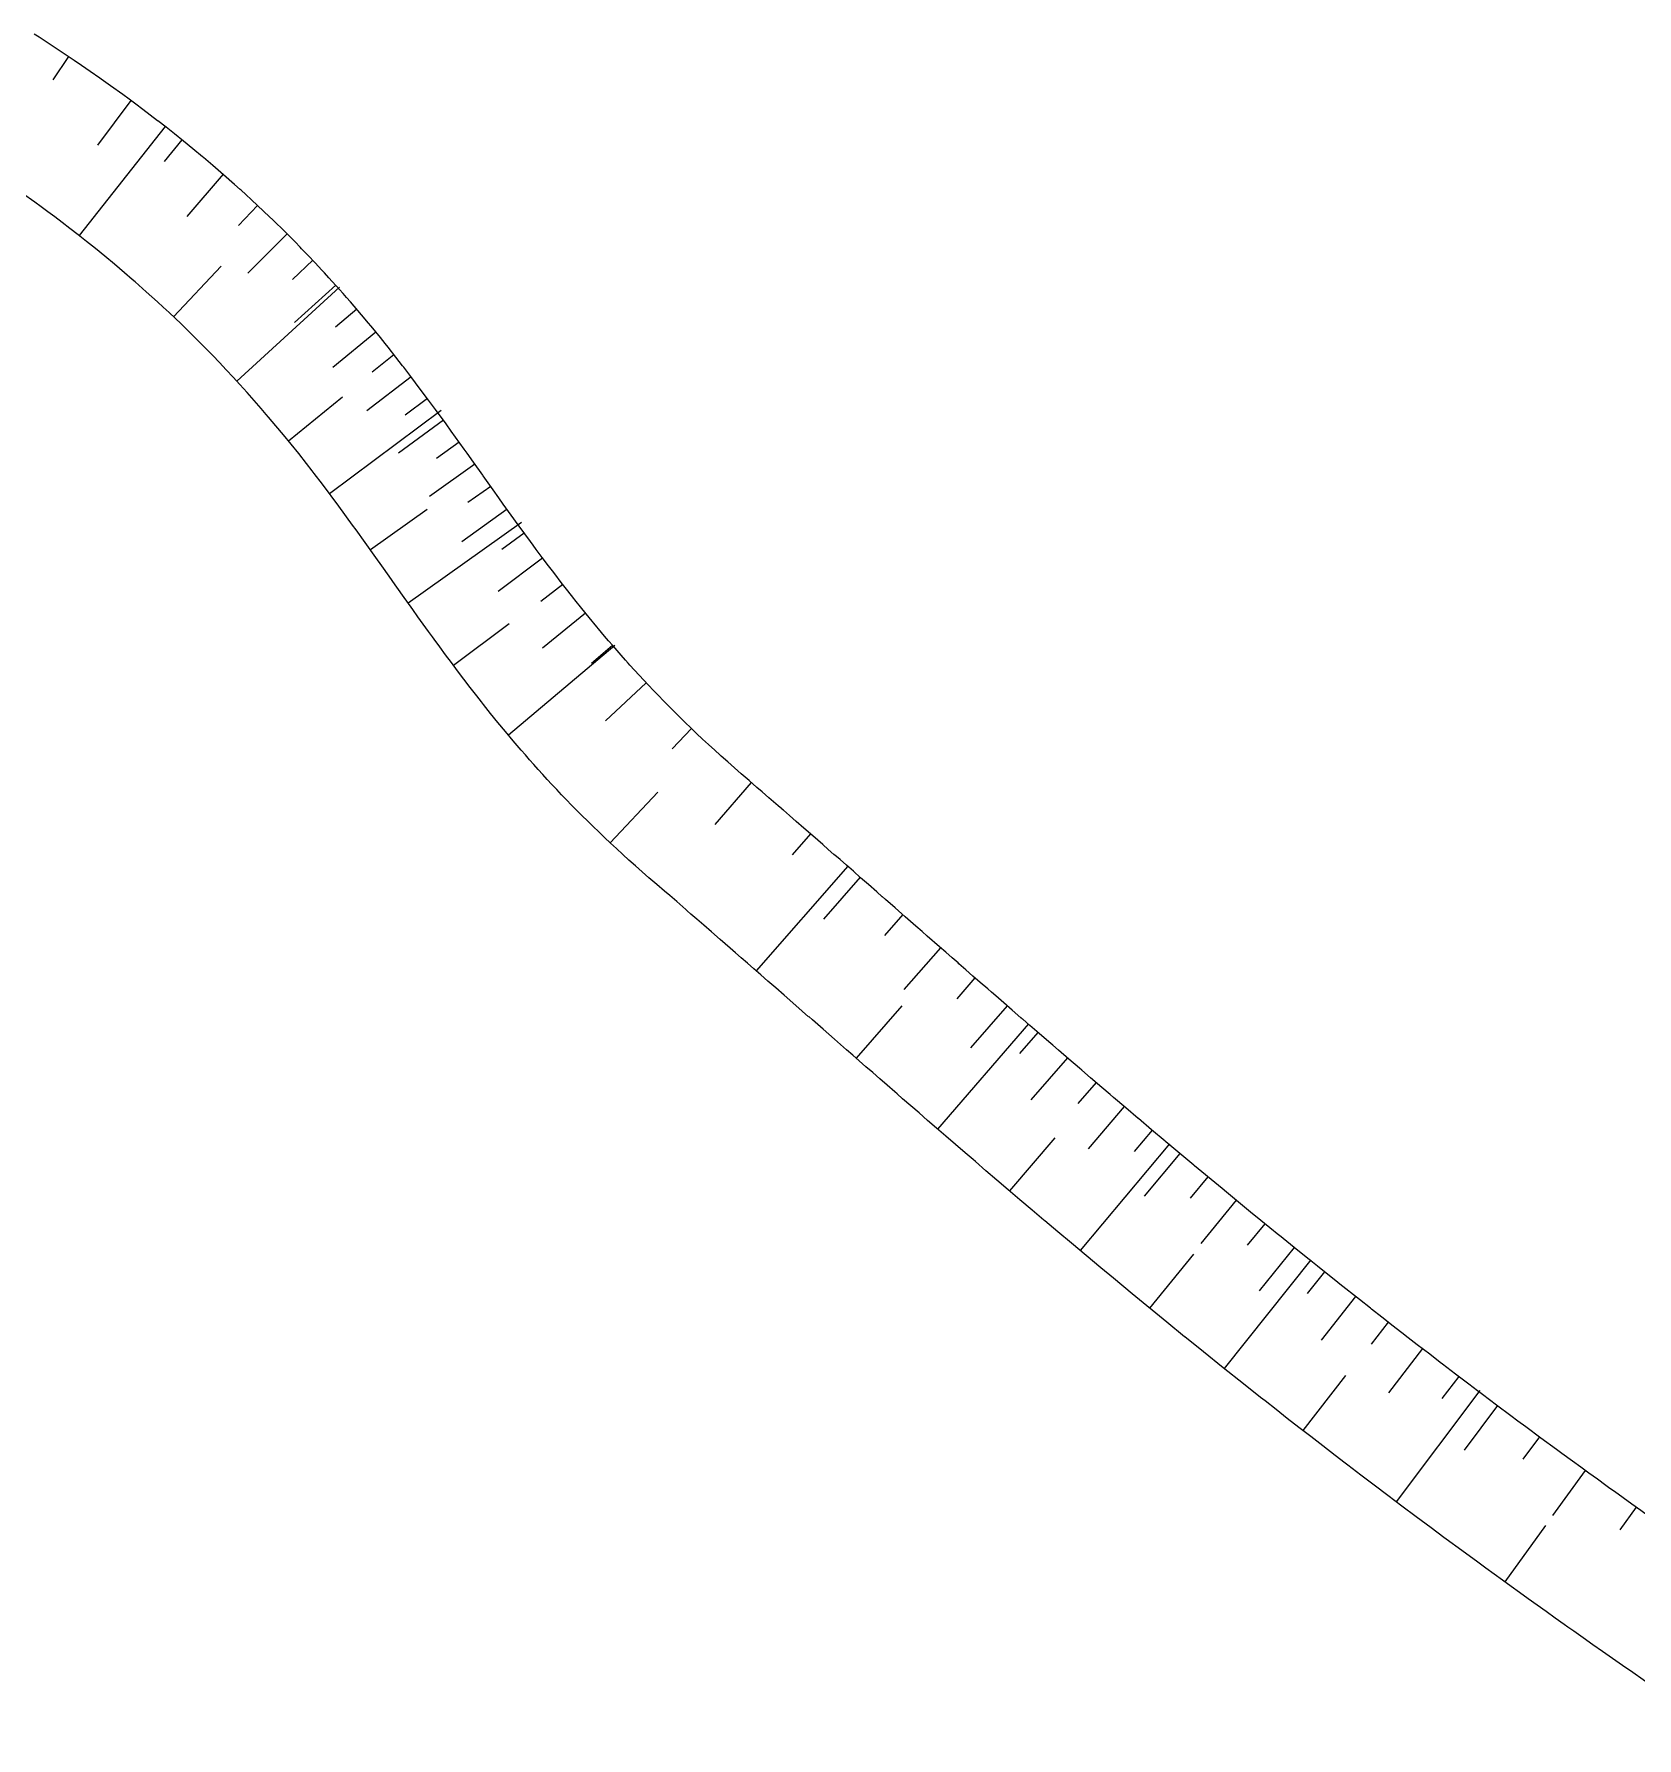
# Model space of a CAD drawing. Header units: millimetres. Extents: x 501029 to 503193, y 1805862 to 1807132.
# Drawn here: x 501865.52 to 501877.04, y 1806729.03 to 1806741.28 of the extents above; entities that cross this region are included whole.
import ezdxf

# ---------------------------------------------------------------- set-up
doc = ezdxf.new("R2010")
doc.units = ezdxf.units.MM
doc.header["$LTSCALE"] = 12
doc.header["$MEASUREMENT"] = 0
doc.layers.add('3', color=7, linetype='CONTINUOUS')

msp = doc.modelspace()

# ---------------------------------------------------------------- linework, layer by layer
at = {"layer": '3', "linetype": 'Continuous'}
for p, q in [((501865.7669999997, 1806741.117, 6.451999999999999), (501865.6549999998, 1806740.951, 6.451999999999999)), ((501866.2139999999, 1806740.802, 6.690999999999999), (501865.9759999998, 1806740.48, 6.690999999999999)), ((501866.4619999999, 1806740.615, 6.887), (501865.8429999999, 1806739.83, 6.887)), ((501866.5799999999, 1806740.52, 7.072), (501866.4549999998, 1806740.363, 7.072)), ((501866.8779999998, 1806740.271, 7.528999999999999), (501866.6159999999, 1806739.968, 7.528999999999999)), ((501867.1249999997, 1806740.047, 8.028), (501866.988, 1806739.902, 8.028)), ((501867.3369999998, 1806739.843, 8.551), (501867.0549999999, 1806739.559, 8.551)), ((501867.5219999999, 1806739.653, 9.089), (501867.3769999999, 1806739.515, 9.089)), ((501866.8639999998, 1806739.611, 8.041), (501866.5209999999, 1806739.247, 8.041)), ((501867.714, 1806739.46, 9.33), (501866.9769999999, 1806738.784, 9.33)), ((501867.687, 1806739.473, 9.637), (501867.3909999998, 1806739.204999999, 9.637)), ((501867.8379999998, 1806739.301, 10.192), (501867.6859999998, 1806739.171, 10.192)), ((501867.9759999998, 1806739.135, 10.751), (501867.6669999999, 1806738.882, 10.751)), ((501868.0419999999, 1806739.054, 11.033), (501868.0079999999, 1806739.097, 10.883)), ((501868.1059999999, 1806738.973, 11.314), (501867.9489999998, 1806738.849, 11.314)), ((501868.2289999998, 1806738.815, 11.88), (501867.9119999998, 1806738.571, 11.88)), ((501867.7349999999, 1806738.668999999, 10.748), (501867.3479999998, 1806738.353, 10.748)), ((501868.4439999999, 1806738.572, 12.103), (501867.6429999999, 1806737.973, 12.103)), ((501868.3469999999, 1806738.658, 12.447), (501868.1869999999, 1806738.538, 12.447)), ((501868.4609999999, 1806738.502, 13.015), (501868.1389999997, 1806738.265, 13.015)), ((501868.5739999998, 1806738.344999999, 13.583), (501868.4119999998, 1806738.228, 13.583)), ((501868.6869999999, 1806738.187, 14.151), (501868.3609999998, 1806737.955, 14.151)), ((501868.8009999998, 1806738.026, 14.717), (501868.6379999998, 1806737.911, 14.717)), ((501868.3439999998, 1806737.861, 13.573), (501867.937, 1806737.57, 13.573)), ((501868.9189999998, 1806737.862, 15.282), (501868.5939999998, 1806737.629, 15.282)), ((501869.0229999998, 1806737.767, 14.934), (501868.2079999999, 1806737.187999999, 14.934)), ((501869.0419999999, 1806737.691, 15.844), (501868.8799999999, 1806737.573, 15.844)), ((501869.1739999999, 1806737.512, 16.401), (501868.8539999999, 1806737.272, 16.401)), ((501869.3189999999, 1806737.322, 16.951), (501869.1609999999, 1806737.199, 16.951)), ((501869.4829999998, 1806737.115, 17.49), (501869.173, 1806736.863, 17.49)), ((501868.9349999998, 1806737.038, 16.397), (501868.5339999997, 1806736.738, 16.397)), ((501869.6939999999, 1806736.882, 17.718), (501868.9279999999, 1806736.239, 17.718)), ((501869.677, 1806736.884, 18.009), (501869.5249999999, 1806736.754, 18.009)), ((501869.9189999998, 1806736.615, 18.487), (501869.6269999999, 1806736.342, 18.487)), ((501870.244, 1806736.286, 18.863), (501870.1059999999, 1806736.141, 18.863)), ((501870.6739999998, 1806735.898, 18.977), (501870.4119999998, 1806735.595, 18.977)), ((501870.0019999998, 1806735.828, 18.855), (501869.6589999997, 1806735.465, 18.855)), ((501871.0989999999, 1806735.529, 18.782), (501870.9669999999, 1806735.378, 18.782)), ((501871.3679999998, 1806735.296, 18.458), (501870.71, 1806734.543, 18.458)), ((501871.4579999999, 1806735.216, 18.419), (501871.1939999999, 1806734.914, 18.419)), ((501871.7629999998, 1806734.948, 17.979), (501871.6319999998, 1806734.797, 17.979)), ((501872.0349999999, 1806734.71, 17.499), (501871.771, 1806734.409, 17.499)), ((501872.2819999999, 1806734.494, 16.998), (501872.1509999998, 1806734.343, 16.998)), ((501871.7559999998, 1806734.291999999, 17.322), (501871.4279999999, 1806733.915999999, 17.322)), ((501872.5139999997, 1806734.291999999, 16.482), (501872.2509999999, 1806733.99, 16.482)), ((501872.6669999999, 1806734.162, 16.021), (501872.0129999998, 1806733.406, 16.021)), ((501872.7339999999, 1806734.101, 15.958), (501872.6029999999, 1806733.95, 15.958)), ((501872.9459999998, 1806733.918, 15.427), (501872.6839999999, 1806733.615, 15.427)), ((501873.1519999998, 1806733.741, 14.892), (501873.0219999999, 1806733.589, 14.892)), ((501873.3549999997, 1806733.568, 14.355), (501873.0949999998, 1806733.263, 14.355)), ((501873.4569999999, 1806733.481, 14.08), (501873.4549999998, 1806733.482, 14.085)), ((501872.8549999998, 1806733.342, 14.699), (501872.5299999998, 1806732.960999999, 14.699)), ((501873.68, 1806733.299, 13.333), (501873.038, 1806732.532, 13.333)), ((501873.5549999999, 1806733.398, 13.815), (501873.4259999998, 1806733.245, 13.815)), ((501873.8559999999, 1806733.145, 13.005), (501873.6549999998, 1806733.313, 13.545)), ((501873.7549999999, 1806733.229, 13.275), (501873.4989999998, 1806732.923, 13.275)), ((501873.957, 1806733.062, 12.736), (501873.8289999999, 1806732.908, 12.736)), ((501874.1599999999, 1806732.893999999, 12.197), (501873.906, 1806732.584, 12.197)), ((501872.7839999997, 1806732.745999999, 14.021), (501872.7769999998, 1806732.752, 14.04)), ((501874.366, 1806732.725, 11.659), (501874.2389999998, 1806732.57, 11.659)), ((501874.5759999998, 1806732.554, 11.124), (501874.3249999999, 1806732.243, 11.124)), ((501873.8539999998, 1806732.505, 11.998), (501873.5369999998, 1806732.118, 11.998)), ((501874.6969999999, 1806732.466, 10.637), (501874.0739999998, 1806731.683, 10.637)), ((501874.7939999998, 1806732.379, 10.592), (501874.6689999997, 1806732.223, 10.592)), ((501875.0179999999, 1806732.201, 10.065), (501874.7699999998, 1806731.887, 10.065)), ((501875.2519999999, 1806732.017, 9.544), (501875.129, 1806731.86, 9.544)), ((501875.4979999999, 1806731.827, 9.031), (501875.254, 1806731.51, 9.031)), ((501874.9459999998, 1806731.633, 9.344), (501874.6389999997, 1806731.238, 9.344)), ((501875.7589999998, 1806731.627, 8.528999999999998), (501875.6379999999, 1806731.468, 8.528999999999998)), ((501875.9099999999, 1806731.525, 8.063), (501875.3089999999, 1806730.725999999, 8.063)), ((501876.0369999998, 1806731.417, 8.041), (501875.798, 1806731.096, 8.041)), ((501876.339, 1806731.192, 7.573999999999999), (501876.2199999997, 1806731.032, 7.573999999999999)), ((501876.6689999997, 1806730.951, 7.134999999999999), (501876.4329999999, 1806730.627, 7.134999999999999)), ((501877.0339999997, 1806730.687, 6.738999999999999), (501876.9179999999, 1806730.525, 6.738999999999999)), ((501876.3839999999, 1806730.554, 6.953999999999999), (501876.0909999998, 1806730.149, 6.953999999999999))]:
    msp.add_line(p, q, dxfattribs=at)
at = {"layer": '3', "linetype": 'Continuous', "extrusion": (0.5344014021353622, 0.8388978901225971, 0.1032737689038884), "elevation": 1783869.746482041}
msp.add_lwpolyline([(547437.7373941877, -185210.7305261102), (547437.7490519091, -185210.735467123), (547437.833573472, -185210.7697247592), (547437.9084302615, -185210.7958038627), (547437.9738534191, -185210.8159234298), (547438.0329104417, -185210.8300041031), (547438.1366054018, -185210.8511719), (547438.2153730963, -185210.8621963656), (547438.2747362519, -185210.867182574), (547438.3174562335, -185210.8691777152)], dxfattribs=at)
at = {"layer": '3', "linetype": 'Continuous', "extrusion": (0.5412038576621397, 0.835427594620966, 0.0957032841518274), "elevation": 1781013.69338949}
msp.add_lwpolyline([(561117.5497757592, -171227.9428770295), (561117.6173885564, -171227.9981079436), (561117.684162074, -171228.0484138419), (561117.7462429533, -171228.0925820948), (561117.8061015733, -171228.131797044), (561117.8626505351, -171228.1658980459), (561117.9699209603, -171228.224165154), (561118.0536332729, -171228.2643790207)], dxfattribs=at)
at = {"layer": '3', "linetype": 'Continuous', "extrusion": (0.5046205100821154, 0.8518158706274916, 0.1405982338139222), "elevation": 1792263.413028023}
msp.add_lwpolyline([(489078.3526774216, -254509.8909877667), (489078.3595276485, -254509.9001448914), (489078.4493146272, -254510.0051115839), (489078.5358518315, -254510.0979779005), (489078.6174185375, -254510.1808672959), (489078.6943654243, -254510.2535871443), (489078.76857222, -254510.3182878491), (489078.7708026274, -254510.3202456268)], dxfattribs=at)
at = {"layer": '3', "linetype": 'Continuous', "extrusion": (0.5072919257870867, 0.8517550711955879, 0.1310274807963115), "elevation": 1793494.189256695}
msp.add_lwpolyline([(493330.0532144818, -237032.7724401554), (493330.0622988375, -237032.7855341916), (493330.1150866471, -237032.8662152605), (493330.2187796977, -237033.0155227531), (493330.3187076102, -237033.1476606061), (493330.4062977323, -237033.2575783872)], dxfattribs=at)
at = {"layer": '3', "linetype": 'Continuous', "extrusion": (0.5322104957098399, 0.839404963516128, 0.1102329146887372), "elevation": 1783685.408849668}
msp.add_lwpolyline([(543609.6086312674, -197818.9561893005), (543609.6794043354, -197819.0508045733), (543609.7742559949, -197819.1685546303), (543609.8644321042, -197819.2731886029), (543609.950468136, -197819.3667874003), (543610.0318286174, -197819.4492579249), (543610.1090490221, -197819.52168718), (543610.1835093753, -197819.5860970476), (543610.2538296519, -197819.643447363), (543610.3200098509, -197819.6937381263), (543610.3820499738, -197819.7379632432), (543610.4418655187, -197819.7772437874), (543610.497540987, -197819.8114525909), (543610.604751846, -197819.8698289284), (543610.7000779485, -197819.915070953), (543610.7286056955, -197819.9272228612)], dxfattribs=at)
at = {"layer": '3', "linetype": 'Continuous', "extrusion": (0.5220947066711992, 0.8445290209169034, 0.1191127620998315), "elevation": 1787867.528980155}
msp.add_lwpolyline([(523172.5208450531, -214476.4678996839), (523172.5519769404, -214476.5232964816), (523172.6114878689, -214476.6290483103), (523172.6690965367, -214476.7287028577), (523172.7258546197, -214476.8234556355), (523172.7815610265, -214476.9120484979), (523172.8267818885, -214476.983554252)], dxfattribs=at)
at = {"layer": '3', "linetype": 'Continuous', "extrusion": (0.3962222214039302, 0.899131487111431, 0.1859314931648792), "elevation": 1823349.263222798}
msp.add_lwpolyline([(269321.8686131789, -345025.5423600018), (269321.9181983416, -345025.6523382081), (269321.9801604165, -345025.7845441676), (269322.040804149, -345025.9097770219), (269322.0997262862, -345026.0278666276), (269322.1283265569, -345026.0838310875)], dxfattribs=at)
at = {"layer": '3', "linetype": 'Continuous', "extrusion": (0.5547432598404882, 0.8258277730545232, 0.10133313827843), "elevation": 1770464.329886825}
msp.add_lwpolyline([(590861.8180579516, -180325.5616832645), (590861.8449821356, -180325.6239728668), (590861.9152105867, -180325.7838438758), (590861.9843238106, -180325.935587831), (590862.0520493207, -180326.0793453538), (590862.0659264626, -180326.1074773449)], dxfattribs=at)
at = {"layer": '3', "linetype": 'Continuous', "extrusion": (0.6772201079070199, 0.7346288113709383, 0.0411513663215065), "elevation": 1667158.156966613}
msp.add_lwpolyline([(855598.4801611434, -68654.07726675062), (855598.5161076272, -68654.16533972452), (855598.5929175266, -68654.3495162457), (855598.6683718374, -68654.5246398773), (855598.7148874368, -68654.62974525867)], dxfattribs=at)
at = {"layer": '3', "linetype": 'Continuous', "extrusion": (0.5171152814798452, 0.8471764754856167, 0.1219992009965171), "elevation": 1790150.815759821}
msp.add_lwpolyline([(512954.2764544602, -220031.8403975972), (512954.3108184464, -220031.9128740278), (512954.3745691877, -220032.0428807877), (512954.4377989224, -220032.1668282338), (512954.49913309, -220032.2846757958), (512954.5590926983, -220032.3955350761), (512954.6180102926, -220032.50122344), (512954.6760743345, -220032.6010201852), (512954.7322428098, -220032.6947170462), (512954.7870367255, -220032.7844032161), (512954.8413096345, -220032.8690226024), (512954.8942079837, -220032.9486387674), (512954.998109116, -220033.0978010925), (512955.0262653953, -220033.1359932548)], dxfattribs=at)
at = {"layer": '3', "linetype": 'Continuous', "extrusion": (0.5202386209650158, 0.8453224258547296, 0.1215803175003836), "elevation": 1788369.519818381}
msp.add_lwpolyline([(519549.5497855436, -219045.0273812589), (519549.5632157005, -219045.0666573992), (519549.642224262, -219045.2801668181), (519549.7190054163, -219045.4827817437), (519549.7604750409, -219045.5884681958)], dxfattribs=at)
at = {"layer": '3', "linetype": 'Continuous', "extrusion": (0.6172521030580131, 0.7826827503472753, 0.0800471959489221), "elevation": 1723883.48014906}
msp.add_lwpolyline([(724735.6972681652, -138425.3523564999), (724735.7819433239, -138425.5841001461), (724735.8507163486, -138425.7656828299)], dxfattribs=at)
at = {"layer": '3', "linetype": 'Continuous', "extrusion": (0.28447390367678, 0.9370905325623581, 0.2023263005861822), "elevation": 1835848.65562914}
msp.add_lwpolyline([(44596.4946217105, -379272.9301329358), (44596.5598091993, -379273.1578379881), (44596.63401870517, -379273.4131220433), (44596.66166571877, -379273.5060394377)], dxfattribs=at)
at = {"layer": '3', "linetype": 'Continuous', "extrusion": (0.51964756965901, 0.8458528077653134, 0.1204135828842426), "elevation": 1789030.15150937}
msp.add_lwpolyline([(518131.545799579, -216992.3100425835), (518131.5979351789, -216992.448975891), (518131.6727972365, -216992.6435129148), (518131.7460889252, -216992.8278149042), (518131.8188571574, -216993.0050652283), (518131.8893978285, -216993.1724117781), (518131.9583681307, -216993.3325014651), (518132.026814976, -216993.4845467629), (518132.0938863132, -216993.6296034266), (518132.1246709639, -216993.694110833)], dxfattribs=at)
at = {"layer": '3', "linetype": 'Continuous', "extrusion": (-0.0134059664399367, 0.9625425864596444, 0.2707989093689072), "elevation": 1732338.240516337}
msp.add_lwpolyline([(-526980.8225551451, -487311.0635305764), (-526980.770562979, -487311.3306235185), (-526980.713613077, -487311.6120245377), (-526980.704767139, -487311.6516171436)], dxfattribs=at)
at = {"layer": '3', "linetype": 'Continuous', "extrusion": (-0.3643244726898076, 0.8763476605783463, 0.3150911874333418), "elevation": 1400492.197638613}
msp.add_lwpolyline([(-1156985.502314365, -464954.1303654074), (-1156985.482788446, -464954.3864078619), (-1156985.455086956, -464954.728851474)], dxfattribs=at)
at = {"layer": '3', "linetype": 'Continuous', "extrusion": (-0.9811151613484645, -0.0865021755401589, 0.1730040860760118), "elevation": -648675.3154534549}
msp.add_lwpolyline([(-1755679.443956419, 113955.0958543209), (-1755679.500089023, 113954.9039607805), (-1755679.610361959, 113954.5191583903)], dxfattribs=at)
at = {"layer": '3', "linetype": 'Continuous', "extrusion": (0.4512939319353996, 0.8799603197872622, 0.1483361810152403), "elevation": 1816349.342009114}
msp.add_lwpolyline([(377927.6939790403, -272433.4345808171), (377927.7734932172, -272433.6671566012), (377927.8503151008, -272433.8907033561), (377927.9257679569, -272434.1039647706), (377927.9500214777, -272434.1687457759)], dxfattribs=at)
at = {"layer": '3', "linetype": 'Continuous', "extrusion": (0.2495848042426219, 0.9451489820514565, 0.2107150379499952), "elevation": 1832897.642892829}
msp.add_lwpolyline([(-23942.7622357462, -395078.0730150642), (-23942.71002963628, -395078.2644622473), (-23942.63801341486, -395078.5210751185), (-23942.56721936818, -395078.7677625824)], dxfattribs=at)
at = {"layer": '3', "linetype": 'Continuous', "extrusion": (-0.8747104486009009, -0.4829484256264709, 0.0405271426740652), "elevation": -1311550.574454658}
msp.add_lwpolyline([(-1339096.324771796, 53210.98038149471), (-1339096.358950738, 53210.88230091571), (-1339096.516832299, 53210.41191446531)], dxfattribs=at)
at = {"layer": '3', "linetype": 'Continuous', "extrusion": (-0.8503404423569781, -0.5257716497887158, 0.0220296248399943), "elevation": -1376690.647056037}
msp.add_lwpolyline([(-1272783.00467669, 30349.77780899747), (-1272783.1184869, 30349.44972937882), (-1272783.199340258, 30349.21067136401)], dxfattribs=at)
at = {"layer": '3', "linetype": 'Continuous', "extrusion": (0.2498261564083372, 0.9455769666932733, 0.2084972221239064), "elevation": 1833791.999955118}
msp.add_lwpolyline([(-23705.26364983903, -390918.8566443909), (-23705.13441660104, -390919.3608037161), (-23704.97874948033, -390919.9557265831), (-23704.90326019726, -390920.2330019141), (-23704.88268219907, -390920.3075770598)], dxfattribs=at)
at = {"layer": '3', "linetype": 'Continuous', "extrusion": (0.6508190418419844, 0.7546732613752304, 0.0830833517688994), "elevation": 1690123.874117777}
msp.add_lwpolyline([(799877.9456532163, -140893.2805903964), (799878.0153379259, -140893.4822658091), (799878.1344133226, -140893.8324985612), (799878.139297505, -140893.8485321366)], dxfattribs=at)
at = {"layer": '3', "linetype": 'Continuous', "extrusion": (0.4899411584324428, 0.8585206330744501, 0.1513274061739028), "elevation": 1797010.2848208}
msp.add_lwpolyline([(459623.4891027796, -275089.3540522763), (459623.5088196126, -275089.4116551101), (459623.5685885362, -275089.5908638128), (459623.6273661616, -275089.769809653), (459623.6765945829, -275089.9246369025)], dxfattribs=at)
at = {"layer": '3', "linetype": 'Continuous', "extrusion": (-0.9125429533725326, 0.3112594593814665, 0.265297770807998), "elevation": 104391.7109470834}
msp.add_lwpolyline([(-1872017.521813005, -28709.30004107723), (-1872017.581645009, -28709.60614217485), (-1872017.648358973, -28709.95560346599), (-1872017.777700266, -28710.64009730361), (-1872017.802432775, -28710.77400079697)], dxfattribs=at)
at = {"layer": '3', "linetype": 'Continuous', "extrusion": (0.5196402365440639, 0.8422772182200127, 0.1433286860052322), "elevation": 1782567.614897808}
msp.add_lwpolyline([(521525.3145745188, -258142.2326824852), (521525.3457724637, -258142.316613907), (521525.4095444797, -258142.4954099027), (521525.4724654312, -258142.6752708297), (521525.5140203766, -258142.7975781881)], dxfattribs=at)
at = {"layer": '3', "linetype": 'Continuous', "extrusion": (0.5533419913921741, 0.82179024081163, 0.1359170359774902), "elevation": 1762466.772546226}
msp.add_lwpolyline([(592813.6120483521, -241776.2122115951), (592813.6567689197, -241776.3221700565), (592813.7262193523, -241776.49885767), (592813.7942817721, -241776.6764991751), (592813.8292862509, -241776.771339034)], dxfattribs=at)
at = {"layer": '3', "linetype": 'Continuous', "extrusion": (0.7568830210615173, 0.6527311062434297, 0.0327138406644544), "elevation": 1559169.577466275}
msp.add_lwpolyline([(1040460.308553971, -51017.97903397073), (1040460.356374475, -51018.10610555475), (1040460.422738193, -51018.28419780117), (1040460.48769154, -51018.46129399191), (1040460.551234519, -51018.63839359165), (1040460.676152819, -51018.99257483544), (1040460.796840013, -51019.34276844726), (1040460.813972856, -51019.39079412446)], dxfattribs=at)
at = {"layer": '3', "linetype": 'Continuous', "extrusion": (0.6498889147259951, 0.7546289235919752, 0.0904410647586886), "elevation": 1689577.080677086}
msp.add_lwpolyline([(798726.6623182533, -153418.6660875817), (798726.7293815076, -153418.8087274968), (798726.8055591099, -153418.9783823618), (798726.8809789782, -153419.1500880489), (798726.9074591177, -153419.2143891349)], dxfattribs=at)
at = {"layer": '3', "linetype": 'Continuous', "extrusion": (0.6788727356393154, 0.7306364664163312, 0.0728159511937428), "elevation": 1660774.803925146}
msp.add_lwpolyline([(862148.9436841116, -121234.9749961355), (862148.9612720202, -121235.0061154453), (862149.0464888433, -121235.160501275), (862149.1295598245, -121235.3199196166), (862149.2104849636, -121235.4823757795), (862149.221739149, -121235.506445211)], dxfattribs=at)
at = {"layer": '3', "linetype": 'Continuous', "extrusion": (0.6672848502405511, 0.7406203889508226, 0.0788185771869659), "elevation": 1672997.625404121}
msp.add_lwpolyline([(836515.485735852, -132256.4904973617), (836515.5153205654, -132256.5296091103), (836515.5617793011, -132256.5948208665), (836515.6068257388, -132256.6630174914), (836515.6525415429, -132256.7322695621), (836515.69758798, -132256.803456854), (836515.7418914852, -132256.8756937934), (836515.8107998754, -132256.9940560681)], dxfattribs=at)
at = {"layer": '3', "linetype": 'Continuous', "extrusion": (0.6777245681300295, 0.7315147609475879, 0.0746697011428236), "elevation": 1661784.453180225}
msp.add_lwpolyline([(859745.445491859, -124415.1406088032), (859745.4982435436, -124415.2549164415), (859745.5755911052, -124415.4234076196), (859745.6501122977, -124415.5958795756), (859745.723220305, -124415.7693447122), (859745.7949151287, -124415.9448002377), (859745.8651428267, -124416.1213544658), (859745.9332777185, -124416.2978498912), (859746.0014126104, -124416.4763397334), (859746.0196761268, -124416.5264635542)], dxfattribs=at)
at = {"layer": '3', "linetype": 'Continuous', "extrusion": (0.6483701819921104, 0.755012363897175, 0.0978388341402204), "elevation": 1689507.782107856}
msp.add_lwpolyline([(796336.5469848803, -166077.5716515952), (796336.5822385815, -166077.6017697645), (796336.6343069033, -166077.6490701483), (796336.6857237288, -166077.7002771155), (796336.7363819026, -166077.7535382288), (796336.7870400765, -166077.8087897467), (796336.8355294497, -166077.8660849266), (796336.8840188228, -166077.9263657135), (796336.9325081962, -166077.9886369049), (796336.9507329646, -166078.0137912215)], dxfattribs=at)
at = {"layer": '3', "linetype": 'Continuous', "extrusion": (0.6640130469623621, 0.7431301333550753, 0.0827301538946234), "elevation": 1675889.124650301}
msp.add_lwpolyline([(829585.8690214492, -139105.0132395969), (829585.87533568, -139105.0193069911), (829585.9246757126, -139105.0774548558), (829585.9725243722, -139105.1367095382), (829586.0204524215, -139105.1988371229), (829586.0668890979, -139105.2630680973), (829586.1133257742, -139105.3292922157), (829586.1590167644, -139105.396568029), (829586.204041457, -139105.4657752955), (829586.2483204636, -139105.5370308287), (829586.2925994704, -139105.609282934), (829586.3789998136, -139105.7588185595), (829586.46257619, -139105.9133239092), (829586.5454068801, -139106.0728672416), (829586.6246679166, -139106.236438849), (829586.6499248408, -139106.2886124414)], dxfattribs=at)
at = {"layer": '3', "linetype": 'Continuous', "extrusion": (0.6462863915230381, 0.7556474143527411, 0.106352646013849), "elevation": 1689609.51789153}
msp.add_lwpolyline([(792928.9604137038, -180700.3234909386), (792929.0113911633, -180700.335544079), (792929.072238134, -180700.352650742), (792929.1309152171, -180700.3747864764), (792929.1902422725, -180700.4009803483), (792929.2481593981, -180700.4301455084), (792929.3046665937, -180700.4632762853), (792929.3604138314, -180700.4994591738), (792929.4154011114, -180700.5386941742), (792929.4696284343, -180700.5809812863), (792929.4879575277, -180700.5960482766)], dxfattribs=at)
at = {"layer": '3', "linetype": 'Continuous', "extrusion": (0.6589701918045501, 0.7511614660433873, 0.03891963828999), "elevation": 1687868.938196981}
msp.add_lwpolyline([(814215.7944793813, -65722.13431249684), (814215.8299439257, -65722.12130226879), (814215.9171479539, -65722.09629488722), (814215.9829994469, -65722.08133591436), (814216.0326682605, -65722.07230364), (814216.1064197503, -65722.06327748531), (814216.1808307099, -65722.05927679947), (814216.2460227329, -65722.060276447), (814216.3098035551, -65722.06526947318), (814216.3728326464, -65722.07528437737), (814216.3841222533, -65722.07731158823)], dxfattribs=at)
at = {"layer": '3', "linetype": 'Continuous', "extrusion": (-0.6498691640953003, -0.7598503222167285, 0.0172498517445757), "elevation": -1698998.801323293}
msp.add_lwpolyline([(-792912.520280565, 29330.45650768535), (-792912.5443593601, 29330.47451294256), (-792912.5989166307, 29330.51451923977), (-792912.6506540433, 29330.55052233727), (-792912.7463192578, 29330.61053204232), (-792912.8307050382, 29330.65852835334), (-792912.9043513528, 29330.69554855183), (-792912.9688881257, 29330.72354559554), (-792913.0262652551, 29330.74655821705), (-792913.0404745449, 29330.75055227524)], dxfattribs=at)
at = {"layer": '3', "linetype": 'Continuous', "extrusion": (-0.649184951553891, -0.7605019530311043, 0.0139884992707643), "elevation": -1699832.800245364}
msp.add_lwpolyline([(-791308.3039392489, 23798.64344411363), (-791308.3564367521, 23798.70043699301), (-791308.4357209275, 23798.78245701519), (-791308.5108869558, 23798.85445362253), (-791308.580302357, 23798.91846450472), (-791308.6468981087, 23798.97647285935), (-791308.7078545607, 23799.0264757675), (-791308.7419130123, 23799.05347105848)], dxfattribs=at)
at = {"layer": '3', "linetype": 'Continuous', "extrusion": (0.6745943578658562, 0.738012292365997, 0.016134083557467), "elevation": 1671952.7502265}
msp.add_lwpolyline([(848535.9347211164, -26961.19272247027), (848535.9942485979, -26961.11270748064), (848536.0969613305, -26960.98269601939), (848536.1926101099, -26960.86767748908), (848536.2832824092, -26960.76466521223), (848536.3151653355, -26960.72965860158)], dxfattribs=at)
at = {"layer": '3', "linetype": 'Continuous', "extrusion": (-0.654508412953123, -0.7560372075769349, 0.0051456907072678), "elevation": -1694437.045641099}
msp.add_lwpolyline([(-803100.160220918, 8737.099635301474), (-803100.2211797732, 8737.17363501183), (-803100.3112074914, 8737.276634160831), (-803100.3948369052, 8737.367634746877), (-803100.4742346265, 8737.449633884748), (-803100.5486446078, 8737.521634955623), (-803100.6180668483, 8737.586637919789), (-803100.6840134436, 8737.643636054592), (-803100.7456268154, 8737.693639973073), (-803100.8037645422, 8737.738639022478), (-803100.8575690459, 8737.778643829084), (-803100.9086539508, 8737.814640385423), (-803101.004323926, 8737.875642180245), (-803101.0879533401, 8737.922643348815), (-803101.1617088045, 8737.959640992674), (-803101.226143305, 8737.987646247302), (-803101.2828704673, 8738.010645065528), (-803101.3190936823, 8738.022640083123)], dxfattribs=at)
at = {"layer": '3', "linetype": 'Continuous', "extrusion": (-0.6538300443588243, -0.7566320381525679, 0.0037725236684558), "elevation": -1695172.314902462}
msp.add_lwpolyline([(-801570.5115630948, 6412.374310887861), (-801570.5675337503, 6412.459312299519), (-801570.6292490968, 6412.551309891627), (-801570.6894511692, 6412.638312452529), (-801570.8063805336, 6412.800314029643), (-801570.8552988288, 6412.865313644491)], dxfattribs=at)
at = {"layer": '3', "linetype": 'Continuous', "extrusion": (0.7484288125524684, 0.6582384268916944, 0.0810955356628834), "elevation": 1564879.125400686}
msp.add_lwpolyline([(1025237.165672706, -127307.2777065899), (1025237.198702891, -127307.2225436166), (1025237.270318035, -127307.1021068025), (1025237.339201037, -127306.9877793542), (1025237.407333136, -127306.8803752936), (1025237.472733092, -127306.7780838926), (1025237.480450084, -127306.7660258307)], dxfattribs=at)
at = {"layer": '3', "linetype": 'Continuous', "extrusion": (0.6787987514166874, 0.734141709007767, 0.0163770012609577), "elevation": 1667069.706343614}
msp.add_lwpolyline([(858078.367759257, -27289.04147570899), (858078.384772167, -27289.0114674672), (858078.4669551075, -27288.86444718579), (858078.5469906775, -27288.72443617731), (858078.6235210984, -27288.59241025833), (858078.6660256981, -27288.52140068882)], dxfattribs=at)
at = {"layer": '3', "linetype": 'Continuous', "extrusion": (0.6670434947741142, 0.7449737982985353, 0.0081863256831067), "elevation": 1680739.640504446}
msp.add_lwpolyline([(831316.5058067366, -13742.84458766979), (831316.5284777037, -13742.80458765825), (831316.6014717964, -13742.68558404329), (831316.6716417596, -13742.5715789848), (831316.7389875941, -13742.46457241579), (831316.8041763644, -13742.36157053558), (831316.8679530706, -13742.26556778283), (831316.9295727134, -13742.17356971888), (831316.9891132256, -13742.08656475059), (831317.1053701214, -13741.92455313595), (831317.2137437616, -13741.77955478219), (831317.3158020783, -13741.64954727506), (831317.3505145607, -13741.6075469736)], dxfattribs=at)
at = {"layer": '3', "linetype": 'Continuous', "extrusion": (0.8183168202178815, 0.5581583367099925, 0.1371745344793643), "elevation": 1419136.789160529}
msp.add_lwpolyline([(1209792.61820608, -196511.3785536801), (1209792.654374176, -196511.3067935687), (1209792.74282222, -196511.134228477), (1209792.827101429, -196510.9706863905), (1209792.893578333, -196510.8454440652)], dxfattribs=at)
at = {"layer": '3', "linetype": 'Continuous', "extrusion": (0.8189338751864988, 0.5585197986723582, 0.1319202128675216), "elevation": 1420099.455447114}
msp.add_lwpolyline([(1209863.29817475, -188976.2510081301), (1209863.318756014, -188976.2086720282), (1209863.415277788, -188976.009942201), (1209863.50984652, -188975.8212686202), (1209863.564078878, -188975.7133765314)], dxfattribs=at)
at = {"layer": '3', "linetype": 'Continuous', "extrusion": (0.7789256770959301, 0.6198063868824928, 0.0954716310760247), "elevation": 1510748.418489738}
msp.add_lwpolyline([(1101277.455433105, -144880.7851801796), (1101277.532699639, -144880.6264512252), (1101277.638531987, -144880.4104685578), (1101277.720013973, -144880.2467166594)], dxfattribs=at)
at = {"layer": '3', "linetype": 'Continuous', "extrusion": (0.6677179974355479, 0.7443514737238346, 0.0096726142183711), "elevation": 1679953.804254353}
msp.add_lwpolyline([(832857.8643291205, -16234.92153553801), (832857.9387344655, -16234.77753338504), (832858.032318596, -16234.59852238813), (832858.1230784553, -16234.42850948763), (832858.2102696575, -16234.26650118919), (832858.295304337, -16234.11249823412), (832858.3775147466, -16233.96549346901), (832858.456900885, -16233.82548689388), (832858.5334627515, -16233.69247850872), (832858.5851972912, -16233.60647544101)], dxfattribs=at)
at = {"layer": '3', "linetype": 'Continuous', "extrusion": (0.590595857772628, -0.6780920317889945, 0.4374788328663309), "elevation": -928721.031942428}
msp.add_lwpolyline([(1565080.927179035, 451842.644947674), (1565080.909981068, 451842.9105074956), (1565080.892880402, 451843.1709539515), (1565080.888574828, 451843.244126699)], dxfattribs=at)
at = {"layer": '3', "linetype": 'Continuous', "extrusion": (0.9067315552575173, -0.1661192305640533, 0.3876110007947289), "elevation": 154936.7821074059}
msp.add_lwpolyline([(1867595.951298923, -65133.60347666329), (1867595.955135823, -65133.5860906513), (1867596.019116687, -65133.29864597102), (1867596.080867494, -65133.02307595637)], dxfattribs=at)
at = {"layer": '3', "linetype": 'Continuous', "extrusion": (0.7665743826828293, 0.6366128702259468, 0.0841888904613977), "elevation": 1534913.31877804}
msp.add_lwpolyline([(1069292.563059292, -129668.9582903304), (1069292.671345992, -129668.7324675505), (1069292.784496133, -129668.4975790144), (1069292.893552139, -129668.2718100212), (1069292.999152891, -129668.0570887035), (1069293.101167964, -129667.8503071581), (1069293.200497088, -129667.6536306253), (1069293.222128343, -129667.6104352582)], dxfattribs=at)
at = {"layer": '3', "linetype": 'Continuous', "extrusion": (0.4491464474993766, -0.7919157616401417, 0.4136869530993261), "elevation": -1205360.215089041}
msp.add_lwpolyline([(1327882.459419091, 547719.4079905675), (1327882.367605945, 547719.9868449069), (1327882.366099961, 547720.000025651)], dxfattribs=at)
at = {"layer": '3', "linetype": 'Continuous', "extrusion": (-0.1471308879751475, -0.9582382818112954, 0.2452180602545039), "elevation": -1805118.82344732}
msp.add_lwpolyline([(221862.8561603073, 456600.6180574765), (221862.6634618896, 456601.0873871259), (221862.6288750939, 456601.1730011059)], dxfattribs=at)
at = {"layer": '3', "linetype": 'Continuous', "extrusion": (-0.403786128399412, -0.905714667139585, 0.1289872251056061), "elevation": -1839032.731444211}
msp.add_lwpolyline([(-277294.9605079773, 239221.5153725054), (-277294.9653829186, 239221.5254323092), (-277295.1259590661, 239221.8602535533), (-277295.2192983524, 239222.0568718187)], dxfattribs=at)
at = {"layer": '3', "linetype": 'Continuous', "extrusion": (0.1300399228063576, -0.9324829223361104, 0.3369943887188985), "elevation": -1619479.207598307}
msp.add_lwpolyline([(746607.1420082821, 579675.2380670188), (746607.0623774993, 579675.4983378763), (746606.8777087356, 579676.1016772727), (746606.7929641728, 579676.3830601223), (746606.7107765, 579676.6529454692)], dxfattribs=at)
at = {"layer": '3', "linetype": 'Continuous', "extrusion": (-0.4337001449496019, -0.8935719089375403, 0.1159026653205805), "elevation": -1832107.244202812}
msp.add_lwpolyline([(-337392.8467857822, 213797.8450481831), (-337392.9493742756, 213798.0484187833), (-337393.1148468732, 213798.3816646677)], dxfattribs=at)
at = {"layer": '3', "linetype": 'Continuous', "extrusion": (-0.5899329046715655, -0.8071466193024768, 0.0222149259362373), "elevation": -1754370.151672288}
msp.add_lwpolyline([(-660927.3004167855, 38993.15379043405), (-660927.3182104917, 38993.18579630375), (-660927.5073269445, 38993.53888546937), (-660927.5826940407, 38993.68391923254)], dxfattribs=at)
at = {"layer": '3', "linetype": 'Continuous', "extrusion": (-0.2572343024680545, -0.9459635907130012, 0.1974421400794139), "elevation": -1838199.522253282}
msp.add_lwpolyline([(10201.73394461011, 370237.6890477263), (10201.58217529097, 370238.0266629648), (10201.29056320333, 370238.6897469457), (10201.12967757118, 370239.0620449299)], dxfattribs=at)
at = {"layer": '3', "linetype": 'Continuous', "extrusion": (-0.4040028106503435, -0.904637194349474, 0.1356955252988643), "elevation": -1837194.701161206}
msp.add_lwpolyline([(-278485.7683599631, 251636.3930963235), (-278485.7785190461, 251636.4123452278), (-278485.8768476779, 251636.5929448054), (-278486.0503499946, 251636.9220597904)], dxfattribs=at)
at = {"layer": '3', "linetype": 'Continuous', "extrusion": (-0.509135722976046, -0.8574918429542496, 0.0740847815450891), "elevation": -1804779.879156691}
msp.add_lwpolyline([(-490866.6530523385, 134084.4813947828), (-490866.7584651555, 134084.6588718727), (-490866.8630181175, 134084.8393785417), (-490866.9548882222, 134084.999808786)], dxfattribs=at)
at = {"layer": '3', "linetype": 'Continuous', "extrusion": (-0.5150650935841882, -0.8543638628148728, 0.0690676428377367), "elevation": -1802103.342673018}
msp.add_lwpolyline([(-503002.2010711173, 124775.0123535634), (-503002.3556339222, 124775.2970624725), (-503002.5419329118, 124775.650898124), (-503002.7210282554, 124775.9987254599), (-503002.8929199531, 124776.3405444803), (-503002.8942926602, 124776.3415655829)], dxfattribs=at)
at = {"layer": '3', "linetype": 'Continuous', "extrusion": (-0.5968634817550277, -0.8022810302929677, 0.0099565345035378), "elevation": -1749057.738544892}
msp.add_lwpolyline([(-675760.3912305931, 17424.19639460037), (-675760.486024451, 17424.34340491338), (-675760.5994189446, 17424.52241236711), (-675760.7092126895, 17424.70242162357), (-675760.7106119036, 17424.70442356978)], dxfattribs=at)
at = {"layer": '3', "linetype": 'Continuous', "extrusion": (0.6766118875058057, 0.7334774942483119, 0.0648623089093246), "elevation": 1664772.644445284}
msp.add_lwpolyline([(856144.2006199333, -108200.5607279752), (856144.2801504713, -108200.4475313336), (856144.3995317571, -108200.2721104709), (856144.5174429922, -108200.0947817783), (856144.5373398729, -108200.063715495)], dxfattribs=at)
at = {"layer": '3', "linetype": 'Continuous', "extrusion": (-0.5334471389073631, -0.8438765779216806, 0.0575019236786249), "elevation": -1792381.22709192}
msp.add_lwpolyline([(-541170.39922174, 103244.9270269688), (-541170.4886244959, 103245.0652904252), (-541170.6001885111, 103245.2445648559), (-541170.7095276446, 103245.4248504772), (-541170.8166418965, 103245.6041505983), (-541170.9215312672, 103245.7844619099), (-541171.0236614249, 103245.9637391165), (-541171.1241010319, 103246.1430777732), (-541171.1645081186, 103246.2171872537)], dxfattribs=at)
at = {"layer": '3', "linetype": 'Continuous', "extrusion": (0.618818750578532, 0.7852912980876859, 0.019517455781483), "elevation": 1729380.918833953}
msp.add_lwpolyline([(724058.129870732, -33751.73976505188), (724058.19266237, -33751.66175843888), (724058.3220063467, -33751.49371450824), (724058.448375064, -33751.32269205944), (724058.4919578488, -33751.26167945156)], dxfattribs=at)
at = {"layer": '3', "linetype": 'Continuous', "extrusion": (-0.5104612747484218, -0.85584467417978, 0.083421703772592), "elevation": -1802469.072034816}
msp.add_lwpolyline([(-494461.4446212141, 150898.3722113947), (-494461.4910877327, 150898.4223477117), (-494461.6297941061, 150898.5799610198), (-494461.764387224, 150898.7414736455), (-494461.8339965341, 150898.8287864943)], dxfattribs=at)
at = {"layer": '3', "linetype": 'Continuous', "extrusion": (-0.5494964208780379, -0.8341251547361016, 0.0478425509217591), "elevation": -1782818.825482895}
msp.add_lwpolyline([(-574822.2533363054, 85399.32210264775), (-574822.2899414016, 85399.35511427656), (-574822.3648019735, 85399.42425395611), (-574822.439397374, 85399.49428626627), (-574822.5123226118, 85399.5663689251), (-574822.5844127683, 85399.64047561317), (-574822.6809063219, 85399.74258318308)], dxfattribs=at)
at = {"layer": '3', "linetype": 'Continuous', "extrusion": (-0.5541436300206497, -0.831357494867597, 0.042066055615078), "elevation": -1780149.796377143}
msp.add_lwpolyline([(-584467.4469916051, 74957.75256169219), (-584467.5626461364, 74957.88968581535), (-584467.6946642358, 74958.05483187617), (-584467.823076784, 74958.22297526951), (-584467.9492705096, 74958.39412766707), (-584468.071858684, 74958.5682773971), (-584468.1922280355, 74958.74343790166), (-584468.3103785645, 74958.9206082955), (-584468.3353399639, 74958.96063130673)], dxfattribs=at)
at = {"layer": '3', "linetype": 'Continuous', "extrusion": (-0.5480241944777048, -0.8349788301084204, 0.0497979471247214), "elevation": -1783622.297171972}
msp.add_lwpolyline([(-571784.5931941387, 88937.6366479559), (-571784.632566867, 88937.66269885114), (-571784.7143690767, 88937.71975409696), (-571784.7939505493, 88937.77881987832), (-571784.8735320219, 88937.83988317833), (-571784.9514414623, 88937.90399740494), (-571785.0288021984, 88937.96906875903), (-571785.0681749264, 88938.00310972882)], dxfattribs=at)
at = {"layer": '3', "linetype": 'Continuous', "extrusion": (-0.5594760016609952, -0.8280988104236641, 0.0351989167495025), "elevation": -1776938.471037662}
msp.add_lwpolyline([(-595587.6790680881, 62591.60569321273), (-595587.7106888196, 62591.62669285802), (-595587.7916889068, 62591.68372781), (-595587.8718603816, 62591.74278122782), (-595587.9506434214, 62591.80382394521), (-595588.0294264611, 62591.86786480355), (-595588.1059924534, 62591.93291528629), (-595588.1819986228, 62591.99993536341), (-595588.2571761799, 62592.06897390638), (-595588.3315251248, 62592.1390315348), (-595588.4044856343, 62592.21107846279), (-595588.4768863209, 62592.28509498519), (-595588.6197616803, 62592.43721383302), (-595588.7584717344, 62592.59430119917), (-595588.7784474057, 62592.6183210395)], dxfattribs=at)
at = {"layer": '3', "linetype": 'Continuous', "extrusion": (-0.5589776518998504, -0.8284345147121079, 0.035217034376053), "elevation": -1777294.888220604}
msp.add_lwpolyline([(-594517.1311876705, 62635.94002365086), (-594517.2010803561, 62635.94201847202), (-594517.301205278, 62635.95001341041), (-594517.3991129777, 62635.96101669028), (-594517.4961917292, 62635.97703656634), (-594517.5918822068, 62635.99804384545), (-594517.6867437362, 62636.02106958171), (-594517.7796576672, 62636.04905352791), (-594517.8714730254, 62636.08010420183), (-594517.961340786, 62636.11511370601), (-594518.0512085463, 62636.15312134925), (-594518.1394184093, 62636.19316714739), (-594518.2262399987, 62636.23720096889), (-594518.3116733151, 62636.28422343412), (-594518.3962776829, 62636.33326435648), (-594518.479493777, 62636.38529392252), (-594518.530530037, 62636.41929212659)], dxfattribs=at)
at = {"layer": '3', "linetype": 'Continuous'}
msp.add_polyline3d([(501870.2129999997, 1806734.975, 18.858), (501870.2029999998, 1806734.984, 18.863), (501870.1379999998, 1806735.040999999, 18.888), (501870.0879999998, 1806735.083999999, 18.903), (501870.0509999998, 1806735.116, 18.912), (501869.9949999999, 1806735.165, 18.921), (501869.9389999998, 1806735.213, 18.925), (501869.8899999999, 1806735.255999999, 18.924), (501869.8419999999, 1806735.298, 18.919), (501869.7949999999, 1806735.339, 18.909), (501869.7499999998, 1806735.381, 18.895), (501869.7049999999, 1806735.422, 18.877), (501869.6619999998, 1806735.462, 18.856), (501869.619, 1806735.502, 18.83), (501869.5779999998, 1806735.542, 18.801), (501869.5369999998, 1806735.582, 18.768), (501869.4969999998, 1806735.621, 18.732), (501869.4579999999, 1806735.659, 18.693), (501869.4199999999, 1806735.697, 18.651), (501869.383, 1806735.735, 18.606), (501869.3469999998, 1806735.772999999, 18.558), (501869.3109999998, 1806735.81, 18.508), (501869.2759999998, 1806735.847, 18.455), (501869.2459999998, 1806735.879, 18.406)], dxfattribs=at)

doc.saveas('drawing.dxf')
